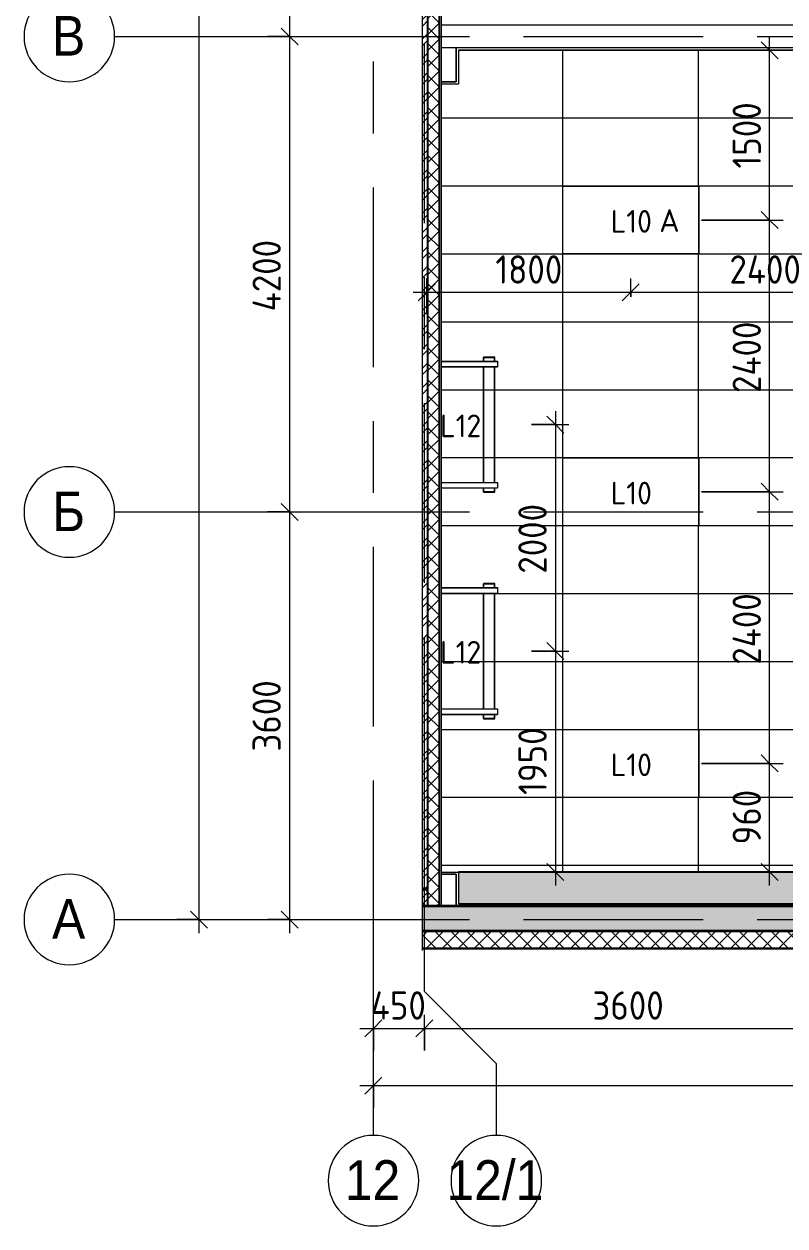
# Model space of a CAD drawing. Header units: millimetres. Extents: x 35224 to 234359, y -8553 to 29000.
# Drawn here: x 35224 to 41944, y -2706 to 7910 of the extents above; entities that cross this region are included whole.
import ezdxf

# ---------------------------------------------------------------- set-up
doc = ezdxf.new("R2010")
doc.units = ezdxf.units.MM
doc.linetypes.add('Осевая', pattern=[3175, 635, -476.25, 1587.5, -476.25])
for name, color, linetype, lineweight in [('A-ANNO-DIMS', 7, 'Continuous', 9), ('A-ANNO-DIMS-100', 7, 'Continuous', 9), ('A-CLNG-PATT', 7, 'Continuous', 9), ('A-DETL-GENF', 7, 'Continuous', 9), ('A-WALL', 7, 'Continuous', 9), ('E-LITE-EQPM-IDEN', 7, 'Continuous', 9), ('I-WALL', 7, 'Continuous', 9), ('S-COLS', 7, 'Continuous', 9), ('Оси', 7, 'Continuous', 9), ('Оси-1', 7, 'Continuous', 20), ('Оси-2', 7, 'Осевая', 9)]:
    doc.layers.add(name, color=color, linetype=linetype, lineweight=lineweight)
for name, color, linetype, lineweight, true_color in [('A-ANNO-NOTE', 1, 'Continuous', 9, 0xff0000), ('A-CLNG-1', 7, 'Continuous', 9, 0xc0c0c0), ('A-WALL-1', 7, 'Continuous', 25, 0x3c3c3c), ('A-WALL-3', 7, 'Continuous', 35, 0x3c3c3c), ('A-WALL-FNSH-1', 7, 'Continuous', 13, 0x3c3c3c), ('A-WALL-FNSH-2', 7, 'Continuous', 9, 0x3c3c3c), ('E-LITE-EQPM-1', 1, 'Continuous', 9, 0xff0000), ('G-ANNO-TEXT-1', 1, 'Continuous', 9, 0xff0000)]:
    doc.layers.add(name, color=color, linetype=linetype, lineweight=lineweight, true_color=true_color)
doc.layers.add('A-CLNG-PATT-1', color=7, linetype='Continuous', lineweight=9, transparency=1)
doc.styles.add('Arial', font='arial.ttf', dxfattribs={"width": 0.9, "height": 350})
doc.styles.add('GOST Common', font='GOST_Common.ttf', dxfattribs={"height": 200})
doc.styles.add('ISOCPEUR', font='isocpeur.ttf', dxfattribs={"width": 0.9, "height": 250})
doc.styles.add('ISOCPEUR_1', font='isocpeur.ttf', dxfattribs={"height": 200})
doc.dimstyles.new('ISO-2_5_0_9К_БОЛЬШОЙ', dxfattribs={"dimscale": 304.8, "dimtxt": 248.995294, "dimasz": 0.492126, "dimexe": 0.393701, "dimexo": 0.984252, "dimgap": 0, "dimtad": 1, "dimdec": 0, "dimrnd": 10, "dimzin": 0, "dimdsep": 46, "dimtxsty": 'ISOCPEUR', "dimblk1": 'OBLIQUE', "dimblk2": 'OBLIQUE', "dimsah": 1, "dimcen": 0.09, "dimdle": 0.393701, "dimazin": 0, "dimtfac": 1, "dimtdec": 4, "dimtix": 1, "dimtmove": 0, "dimatfit": 3, "dimfxl": 1, "dimtvp": 1, "dimtolj": 1, "dimtzin": 0, "dimarcsym": 2})
doc.dimstyles.new('ISO-2_5_0_9К_БОЛЬШОЙ_2', dxfattribs={"dimscale": 304.8, "dimtxt": 248.995294, "dimasz": 0.492126, "dimexe": 0.393701, "dimexo": 0.984252, "dimgap": 0, "dimtad": 1, "dimdec": 0, "dimrnd": 10, "dimzin": 0, "dimdsep": 46, "dimtxsty": 'ISOCPEUR', "dimblk1": 'OBLIQUE', "dimblk2": 'OBLIQUE', "dimsah": 1, "dimcen": 0.09, "dimdle": 0.393701, "dimazin": 0, "dimtfac": 1, "dimtdec": 4, "dimtix": 1, "dimtmove": 2, "dimatfit": 3, "dimfxl": 1, "dimtvp": 1, "dimtolj": 1, "dimtzin": 0, "dimarcsym": 2})
pattern_1 = [(45, (0, 0), (-70.71068, 70.71068), []), (135, (0, 0), (-70.71068, -70.71068), [])]

# ---------------------------------------------------------------- blocks, each defined once
blk = doc.blocks.new('BSC_Колонна _Прямоугольная - 500х500-23286270-План расстановки осветительного оборудования 3 этажа в осях 12-23')
at = {"layer": 'S-COLS'}
for p, q in [((250, 50), (250, -250)), ((250, -250), (120, -250))]:
    blk.add_line(p, q, dxfattribs=at)
blk = doc.blocks.new('BSC_Колонна _Прямоугольная - 500х500-V4-План расстановки осветительного оборудования 3 этажа в осях 12-23')
at = {"layer": 'S-COLS'}
for p, q in [((120, 250), (250, 250)), ((250, 250), (250, -30))]:
    blk.add_line(p, q, dxfattribs=at)
blk = doc.blocks.new('E220 IP40 _школа доски 1195-100 IP40 аналог 1-36_ - V1-E0-00270-60000-4001839 _ V2-A0-PR00-00_2_0017_25 _Призма стандарт_-V49-План расстановки осветительного оборудования 3 этажа в осях 12-23')
at = {"layer": 'E-LITE-EQPM-1'}
for p, q in [((38910, 4932), (39406, 4932)), ((38910, 4930), (39406, 4930)), ((38910, 4884), (39406, 4884)), ((39381, 4969), (39281, 4969)), ((39281, 4969), (39281, 4932)), ((39379, 4966), (39283, 4966)), ((39283, 4966), (39283, 4932)), ((39283, 4932), (39283, 4966)), ((39283, 4966), (39379, 4966)), ((39379, 4932), (39379, 4966)), ((39379, 4966), (39379, 4932)), ((39381, 4932), (39381, 4969)), ((39406, 4932), (39406, 4930)), ((39406, 4930), (39406, 4884)), ((39406, 4884), (39406, 4882)), ((38910, 4882), (39406, 4882)), ((39281, 4882), (39281, 3862)), ((39283, 4882), (39283, 3862)), ((39283, 3862), (39283, 4882)), ((39379, 3862), (39379, 4882)), ((39379, 4882), (39379, 3862)), ((39381, 3862), (39381, 4882)), ((38910, 3862), (39406, 3862)), ((38910, 3860), (39406, 3860)), ((39406, 3862), (39406, 3860)), ((39406, 3860), (39406, 3814)), ((38910, 3814), (39406, 3814)), ((38910, 3812), (39406, 3812)), ((39281, 3812), (39281, 3774)), ((39281, 3774), (39381, 3774)), ((39283, 3812), (39283, 3777)), ((39283, 3777), (39283, 3812)), ((39283, 3777), (39379, 3777)), ((39379, 3777), (39283, 3777)), ((39379, 3777), (39379, 3812)), ((39379, 3812), (39379, 3777)), ((39381, 3774), (39381, 3812)), ((39406, 3814), (39406, 3812))]:
    blk.add_line(p, q, dxfattribs=at)
blk = doc.blocks.new('DET_L_Линия разрыва - М100-30654842-План расстановки осветительного оборудования 3 этажа в осях 12-23')
at = {"layer": 'A-DETL-GENF'}
blk.add_line((24072, 0), (12340, 0), dxfattribs=at)
blk = doc.blocks.new('Ось сетки - D8-29747960-План расстановки осветительного оборудования 3 этажа в осях 12-23')
at = {"layer": 'Оси-1'}
for start, end in [(360, 180), (180, 360)]:
    blk.add_arc((0, 0), 4, start, end, dxfattribs=at)
blk = doc.blocks.new('DIMBLOCK62-План расстановки осветительного оборудования 3 этажа в осях 12-23')
at = {"layer": 'A-ANNO-DIMS-100', "lineweight": 20}
for p, q in [((37569, 10500), (37494, 10575)), ((37569, 10500), (37644, 10425)), ((37569, 7800), (37494, 7875)), ((37569, 7800), (37644, 7725))]:
    blk.add_line(p, q, dxfattribs=at)
at = {"layer": 'A-ANNO-DIMS-100'}
for p, q in [((37375, 10500), (37689, 10500)), ((37569, 10500), (37375, 10500)), ((37569, 10500), (37569, 7800)), ((37375, 7800), (37689, 7800)), ((37569, 7800), (37375, 7800))]:
    blk.add_line(p, q, dxfattribs=at)
at = {"layer": 'A-ANNO-DIMS-100', "color": 0, "insert": (37242, 8834), "char_height": 250, "width": 758.48, "attachment_point": 1, "rotation": 90, "line_spacing_factor": 1.149209, "style": 'ISOCPEUR'}
blk.add_mtext('2700', dxfattribs=at)
blk = doc.blocks.new('_Oblique')
at = {"color": 0, "linetype": 'ByBlock', "lineweight": -2}
blk.add_line((-0.5, -0.5), (0.5, 0.5), dxfattribs=at)
blk = doc.blocks.new('DIMBLOCK63-План расстановки осветительного оборудования 3 этажа в осях 12-23')
at = {"layer": 'A-ANNO-DIMS-100', "lineweight": 20}
for p, q in [((37569, 7800), (37494, 7875)), ((37569, 7800), (37644, 7725)), ((37569, 3600), (37494, 3675)), ((37569, 3600), (37644, 3525))]:
    blk.add_line(p, q, dxfattribs=at)
at = {"layer": 'A-ANNO-DIMS-100'}
for p, q in [((37375, 7800), (37689, 7800)), ((37569, 7800), (37375, 7800)), ((37569, 7800), (37569, 3600)), ((37375, 3600), (37689, 3600)), ((37569, 3600), (37375, 3600))]:
    blk.add_line(p, q, dxfattribs=at)
at = {"layer": 'A-ANNO-DIMS-100', "color": 0, "insert": (37242, 5372), "char_height": 250, "width": 787.21, "attachment_point": 1, "rotation": 90, "line_spacing_factor": 1.149209, "style": 'ISOCPEUR'}
blk.add_mtext('4200', dxfattribs=at)
blk = doc.blocks.new('DIMBLOCK64-План расстановки осветительного оборудования 3 этажа в осях 12-23')
at = {"layer": 'A-ANNO-DIMS-100', "lineweight": 20}
for p, q in [((37569, 3600), (37494, 3675)), ((37569, 3600), (37644, 3525)), ((37569, 0), (37494, 75)), ((37569, 0), (37644, -75))]:
    blk.add_line(p, q, dxfattribs=at)
at = {"layer": 'A-ANNO-DIMS-100'}
for p, q in [((37375, 3600), (37689, 3600)), ((37569, 3600), (37375, 3600)), ((37569, 3600), (37569, -120)), ((37375, 0), (37689, 0)), ((37569, 0), (37375, 0))]:
    blk.add_line(p, q, dxfattribs=at)
at = {"layer": 'A-ANNO-DIMS-100', "color": 0, "insert": (37242, 1484), "char_height": 250, "width": 758.48, "attachment_point": 1, "rotation": 90, "line_spacing_factor": 1.149209, "style": 'ISOCPEUR'}
blk.add_mtext('3600', dxfattribs=at)
blk = doc.blocks.new('DIMBLOCK65-План расстановки осветительного оборудования 3 этажа в осях 12-23')
at = {"layer": 'A-ANNO-DIMS-100', "lineweight": 20}
for p, q in [((36769, 27000), (36694, 27075)), ((36769, 27000), (36844, 26925)), ((36769, 0), (36694, 75)), ((36769, 0), (36844, -75))]:
    blk.add_line(p, q, dxfattribs=at)
at = {"layer": 'A-ANNO-DIMS-100'}
for p, q in [((36769, 27120), (36769, -120)), ((36575, 27000), (36889, 27000)), ((36769, 27000), (36575, 27000)), ((36575, 0), (36889, 0)), ((36769, 0), (36575, 0))]:
    blk.add_line(p, q, dxfattribs=at)
at = {"layer": 'A-ANNO-DIMS-100', "color": 0, "insert": (36442, 13795), "char_height": 250, "width": 948.1, "attachment_point": 1, "rotation": 90, "line_spacing_factor": 1.149209, "style": 'ISOCPEUR'}
blk.add_mtext('27000', dxfattribs=at)
blk = doc.blocks.new('DIMBLOCK66-План расстановки осветительного оборудования 3 этажа в осях 12-23')
at = {"layer": 'A-ANNO-DIMS-100'}
for p, q in [((38310, -1659), (38310, -1346)), ((84560, -1659), (84560, -1346)), ((38190, -1466), (84680, -1466)), ((38310, -1466), (38310, -1659)), ((84560, -1466), (84560, -1659))]:
    blk.add_line(p, q, dxfattribs=at)
at = {"layer": 'A-ANNO-DIMS-100', "lineweight": 20}
for p, q in [((38310, -1466), (38235, -1541)), ((38310, -1466), (38385, -1391)), ((84560, -1466), (84485, -1541)), ((84560, -1466), (84635, -1391))]:
    blk.add_line(p, q, dxfattribs=at)
at = {"layer": 'A-ANNO-DIMS-100', "color": 0, "insert": (61028, -1139), "char_height": 250, "width": 976.83, "attachment_point": 1, "line_spacing_factor": 1.149209, "style": 'ISOCPEUR'}
blk.add_mtext('46250', dxfattribs=at)
blk = doc.blocks.new('DIMBLOCK67-План расстановки осветительного оборудования 3 этажа в осях 12-23')
at = {"layer": 'A-ANNO-DIMS-100'}
for p, q in [((38310, -1155), (38310, -841)), ((38760, -1155), (38760, -841)), ((38190, -961), (38760, -961)), ((38310, -961), (38310, -1155)), ((38760, -961), (38760, -1155))]:
    blk.add_line(p, q, dxfattribs=at)
at = {"layer": 'A-ANNO-DIMS-100', "lineweight": 20}
for p, q in [((38310, -961), (38385, -886)), ((38760, -961), (38835, -886)), ((38310, -961), (38235, -1036)), ((38760, -961), (38685, -1036))]:
    blk.add_line(p, q, dxfattribs=at)
at = {"layer": 'A-ANNO-DIMS-100', "color": 0, "insert": (38286, -634), "char_height": 250, "width": 597.59, "attachment_point": 1, "line_spacing_factor": 1.149209, "style": 'ISOCPEUR'}
blk.add_mtext('450', dxfattribs=at)
blk = doc.blocks.new('DIMBLOCK68-План расстановки осветительного оборудования 3 этажа в осях 12-23')
at = {"layer": 'A-ANNO-DIMS-100'}
for p, q in [((38760, -1155), (38760, -841)), ((42360, -1155), (42360, -841)), ((38760, -961), (42360, -961)), ((38760, -961), (38760, -1155)), ((42360, -961), (42360, -1155))]:
    blk.add_line(p, q, dxfattribs=at)
at = {"layer": 'A-ANNO-DIMS-100', "lineweight": 20}
for p, q in [((38760, -961), (38835, -886)), ((42360, -961), (42435, -886)), ((38760, -961), (38685, -1036)), ((42360, -961), (42285, -1036))]:
    blk.add_line(p, q, dxfattribs=at)
at = {"layer": 'A-ANNO-DIMS-100', "color": 0, "insert": (40244, -634), "char_height": 250, "width": 758.48, "attachment_point": 1, "line_spacing_factor": 1.149209, "style": 'ISOCPEUR'}
blk.add_mtext('3600', dxfattribs=at)
blk = doc.blocks.new('DIMBLOCK89-План расстановки осветительного оборудования 3 этажа в осях 12-23')
at = {"layer": 'A-ANNO-DIMS-100'}
for p, q in [((38781, 5347), (38781, 5661)), ((40582, 5500), (40582, 5661)), ((38661, 5541), (40582, 5541)), ((38781, 5541), (38781, 5347)), ((40582, 5541), (40582, 5500))]:
    blk.add_line(p, q, dxfattribs=at)
at = {"layer": 'A-ANNO-DIMS-100', "lineweight": 20}
for p, q in [((38781, 5541), (38706, 5466)), ((38781, 5541), (38856, 5616)), ((40582, 5541), (40507, 5466)), ((40582, 5541), (40657, 5616))]:
    blk.add_line(p, q, dxfattribs=at)
at = {"layer": 'A-ANNO-DIMS-100', "color": 0, "insert": (39387, 5867), "char_height": 250, "width": 706.76, "attachment_point": 1, "line_spacing_factor": 1.149209, "style": 'ISOCPEUR'}
blk.add_mtext('1800', dxfattribs=at)
blk = doc.blocks.new('DIMBLOCK90-План расстановки осветительного оборудования 3 этажа в осях 12-23')
at = {"layer": 'A-ANNO-DIMS-100'}
for p, q in [((40582, 5500), (40582, 5661)), ((42982, 5500), (42982, 5661)), ((40582, 5541), (42982, 5541)), ((40582, 5541), (40582, 5500)), ((42982, 5541), (42982, 5500))]:
    blk.add_line(p, q, dxfattribs=at)
at = {"layer": 'A-ANNO-DIMS-100', "lineweight": 20}
for p, q in [((40582, 5541), (40507, 5466)), ((40582, 5541), (40657, 5616)), ((42982, 5541), (42907, 5466)), ((42982, 5541), (43057, 5616))]:
    blk.add_line(p, q, dxfattribs=at)
at = {"layer": 'A-ANNO-DIMS-100', "color": 0, "insert": (41454, 5867), "char_height": 250, "width": 787.21, "attachment_point": 1, "line_spacing_factor": 1.149209, "style": 'ISOCPEUR'}
blk.add_mtext('2400', dxfattribs=at)
blk = doc.blocks.new('DIMBLOCK93-План расстановки осветительного оборудования 3 этажа в осях 12-23')
at = {"layer": 'A-ANNO-DIMS-100', "lineweight": 20}
for p, q in [((41809, 1379), (41734, 1454)), ((41809, 1379), (41884, 1304)), ((41809, 421), (41734, 496)), ((41809, 421), (41884, 346))]:
    blk.add_line(p, q, dxfattribs=at)
at = {"layer": 'A-ANNO-DIMS-100'}
for p, q in [((41208, 1379), (41929, 1379)), ((41809, 1379), (41208, 1379)), ((41809, 301), (41809, 1379)), ((42507, 421), (41689, 421)), ((41809, 421), (42507, 421))]:
    blk.add_line(p, q, dxfattribs=at)
at = {"layer": 'A-ANNO-DIMS-100', "color": 0, "insert": (41482, 663), "char_height": 250, "width": 568.86, "attachment_point": 1, "rotation": 90, "line_spacing_factor": 1.149209, "style": 'ISOCPEUR'}
blk.add_mtext('960', dxfattribs=at)
blk = doc.blocks.new('DIMBLOCK94-План расстановки осветительного оборудования 3 этажа в осях 12-23')
at = {"layer": 'A-ANNO-DIMS-100', "lineweight": 20}
for p, q in [((41809, 3779), (41734, 3854)), ((41809, 3779), (41884, 3704)), ((41809, 1379), (41734, 1454)), ((41809, 1379), (41884, 1304))]:
    blk.add_line(p, q, dxfattribs=at)
at = {"layer": 'A-ANNO-DIMS-100'}
for p, q in [((41208, 3779), (41929, 3779)), ((41809, 3779), (41208, 3779)), ((41809, 1379), (41809, 3779)), ((41208, 1379), (41929, 1379)), ((41809, 1379), (41208, 1379))]:
    blk.add_line(p, q, dxfattribs=at)
at = {"layer": 'A-ANNO-DIMS-100', "color": 0, "insert": (41482, 2251), "char_height": 250, "width": 787.21, "attachment_point": 1, "rotation": 90, "line_spacing_factor": 1.149209, "style": 'ISOCPEUR'}
blk.add_mtext('2400', dxfattribs=at)
blk = doc.blocks.new('DIMBLOCK95-План расстановки осветительного оборудования 3 этажа в осях 12-23')
at = {"layer": 'A-ANNO-DIMS-100'}
for p, q in [((41208, 6179), (41929, 6179)), ((41809, 6179), (41208, 6179)), ((41809, 3779), (41809, 6179)), ((41208, 3779), (41929, 3779)), ((41809, 3779), (41208, 3779))]:
    blk.add_line(p, q, dxfattribs=at)
at = {"layer": 'A-ANNO-DIMS-100', "lineweight": 20}
for p, q in [((41809, 6179), (41734, 6254)), ((41809, 6179), (41884, 6104)), ((41809, 3779), (41734, 3854)), ((41809, 3779), (41884, 3704))]:
    blk.add_line(p, q, dxfattribs=at)
at = {"layer": 'A-ANNO-DIMS-100', "color": 0, "insert": (41482, 4651), "char_height": 250, "width": 787.21, "attachment_point": 1, "rotation": 90, "line_spacing_factor": 1.149209, "style": 'ISOCPEUR'}
blk.add_mtext('2400', dxfattribs=at)
blk = doc.blocks.new('DIMBLOCK96-План расстановки осветительного оборудования 3 этажа в осях 12-23')
at = {"layer": 'A-ANNO-DIMS-100', "lineweight": 20}
for p, q in [((41809, 7679), (41734, 7754)), ((41809, 7679), (41884, 7604)), ((41809, 6179), (41734, 6254)), ((41809, 6179), (41884, 6104))]:
    blk.add_line(p, q, dxfattribs=at)
at = {"layer": 'A-ANNO-DIMS-100'}
for p, q in [((41809, 6179), (41809, 7799)), ((42003, 7679), (41689, 7679)), ((41809, 7679), (42003, 7679)), ((41208, 6179), (41929, 6179)), ((41809, 6179), (41208, 6179))]:
    blk.add_line(p, q, dxfattribs=at)
at = {"layer": 'A-ANNO-DIMS-100', "color": 0, "insert": (41482, 6634), "char_height": 250, "width": 706.76, "attachment_point": 1, "rotation": 90, "line_spacing_factor": 1.149209, "style": 'ISOCPEUR'}
blk.add_mtext('1500', dxfattribs=at)
blk = doc.blocks.new('DIMBLOCK97-План расстановки осветительного оборудования 3 этажа в осях 12-23')
at = {"layer": 'A-ANNO-DIMS-100'}
for p, q in [((39917, 4492), (39917, 2372)), ((39706, 4372), (40037, 4372)), ((39917, 4372), (39706, 4372)), ((39706, 2372), (40037, 2372)), ((39917, 2372), (39706, 2372))]:
    blk.add_line(p, q, dxfattribs=at)
at = {"layer": 'A-ANNO-DIMS-100', "lineweight": 20}
for p, q in [((39917, 4372), (39842, 4447)), ((39917, 4372), (39992, 4297)), ((39917, 2372), (39842, 2447)), ((39917, 2372), (39992, 2297))]:
    blk.add_line(p, q, dxfattribs=at)
at = {"layer": 'A-ANNO-DIMS-100', "color": 0, "insert": (39590, 3055), "char_height": 250, "width": 758.48, "attachment_point": 1, "rotation": 90, "line_spacing_factor": 1.149209, "style": 'ISOCPEUR'}
blk.add_mtext('2000', dxfattribs=at)
blk = doc.blocks.new('DIMBLOCK98-План расстановки осветительного оборудования 3 этажа в осях 12-23')
at = {"layer": 'A-ANNO-DIMS-100', "lineweight": 20}
for p, q in [((39917, 2372), (39842, 2447)), ((39917, 2372), (39992, 2297)), ((39917, 420), (39842, 495)), ((39917, 420), (39992, 345))]:
    blk.add_line(p, q, dxfattribs=at)
at = {"layer": 'A-ANNO-DIMS-100'}
for p, q in [((39706, 2372), (40037, 2372)), ((39917, 2372), (39706, 2372)), ((39917, 2372), (39917, 300)), ((39723, 420), (40037, 420)), ((39917, 420), (39723, 420))]:
    blk.add_line(p, q, dxfattribs=at)
at = {"layer": 'A-ANNO-DIMS-100', "color": 0, "insert": (39590, 1101), "char_height": 250, "width": 706.76, "attachment_point": 1, "rotation": 90, "line_spacing_factor": 1.149209, "style": 'ISOCPEUR'}
blk.add_mtext('1950', dxfattribs=at)

msp = doc.modelspace()

# ---------------------------------------------------------------- hatches: boundary and pattern name
at = {"layer": 'A-CLNG-PATT'}
h = msp.add_hatch(dxfattribs=at)
h.set_pattern_fill('FP_47', color=256, style=0, pattern_type=2)
h.set_pattern_definition([(180, (38781, 5879.5), (-7e-14, -600), []), (270, (38781, 5879.5), (1200, 7e-14), [])])
h.paths.add_polyline_path([(47051.6, 420), (47389, 420), (47389, 7049), (46209, 7049), (46209, 7659), (44211, 7659), (44211, 7049), (42889, 7049), (42889, 7679), (39061, 7679), (39061, 7379), (38910, 7379), (38910, 420), (44143.9, 420)])
h.paths.add_polyline_path([(44782.1, 1078.9), (44782.1, 1678.9), (45982.1, 1678.9), (45982.1, 1078.9)])
h.paths.add_polyline_path([(42690.1, 1078.9), (42382.1, 1078.9), (42382.1, 1678.9), (43582.1, 1678.9), (43582.1, 1078.9)])
h.paths.add_polyline_path([(39982.1, 1078.9), (39982.1, 1678.9), (41182.1, 1678.9), (41182.1, 1078.9)])
h.paths.add_polyline_path([(44782.1, 3478.9), (44782.1, 4078.9), (45982.1, 4078.9), (45982.1, 3478.9)])
h.paths.add_polyline_path([(42382.1, 3478.9), (42382.1, 4078.9), (43582.1, 4078.9), (43582.1, 3478.9)])
h.paths.add_polyline_path([(41182.1, 3478.9), (39982.1, 3478.9), (39982.1, 4078.9), (41182.1, 4078.9)])
h.paths.add_polyline_path([(44782.1, 5878.9), (44782.1, 6478.9), (45982.1, 6478.9), (45982.1, 5878.9)])
h.paths.add_polyline_path([(42382.1, 5878.9), (42382.1, 6478.9), (43582.1, 6478.9), (43582.1, 5878.9)])
h.paths.add_polyline_path([(41182.1, 5878.9), (39982.1, 5878.9), (39982.1, 6478.9), (41182.1, 6478.9)])
at = {"layer": 'A-CLNG-PATT-1'}
h = msp.add_hatch(color=256, dxfattribs=at)
h.paths.add_polyline_path([(43582.1, 141), (47389, 141), (47387.9, 421), (43431, 420), (43431, 141)])
h.paths.add_polyline_path([(39782.4, 141), (42890, 141), (42889, 421), (39061, 420), (39061, 141)])
at = {"layer": 'A-WALL'}
h = msp.add_hatch(dxfattribs=at)
h.set_pattern_fill('FP_3', color=256, style=0, pattern_type=2)
h.set_pattern_definition(pattern_1)
h.paths.add_polyline_path([(56501.5, -250), (56627.1, -250), (56627.1, -100), (38742.7, -100), (38742.7, -250), (55774.6, -250)])
at = {"layer": 'I-WALL'}
h = msp.add_hatch(dxfattribs=at)
h.set_pattern_fill('FP_5', color=256, style=0, pattern_type=2)
h.set_pattern_definition([(45, (0, 0), (-85.5366, 85.5366), []), (45, (57.02, 0), (-85.5366, 85.5366), [])])
h.paths.add_polyline_path([(38742.7, 120), (38790, 120), (38790, 11783.5), (38540, 11658.5), (38540, 11561.2), (38742.7, 11459.9), (38742.7, 159.2)])
h.paths.add_polyline_path([(38790, 12036.2), (38790, 14980), (38742.7, 14980), (38743, 12059.7)])
h.paths.add_polyline_path([(38790, 15200), (38790, 15350), (38742.7, 15350), (38742.7, 15200)])
h = msp.add_hatch(dxfattribs=at)
h.set_pattern_fill('FP_3', color=256, style=0, pattern_type=2)
h.set_pattern_definition(pattern_1)
h.paths.add_polyline_path([(38790, 120), (38890, 120), (38890, 11833.5), (38790, 11783.5), (38790, 159.2)])
h.paths.add_polyline_path([(38890, 11986.2), (38890, 15350), (38790, 15350), (38790, 12036.2), (38868.8, 11996.8)])
h = msp.add_hatch(dxfattribs=at)
h.set_pattern_fill('FP_3', color=256, style=0, pattern_type=2)
h.set_pattern_definition(pattern_1)
h.paths.add_polyline_path([(75480, 120), (75480, 270), (75343, 270), (75343, 120)])
h.paths.add_polyline_path([(38742.7, 120), (38790, 120), (38790, 270), (38742.7, 270), (38742.7, 159.2)])
h = msp.add_hatch(dxfattribs=at)
h.set_pattern_fill('FP_1', color=256, style=0, pattern_type=2)
h.set_pattern_definition([(45, (0, 0), (-57.02463, 57.02463), []), (45, (57.025, 0), (-57.02463, 57.02463), [100.806, -20.161, 3.353, -16.808])])
h.paths.add_polyline_path([(74674.5, -100), (75700, -100), (75700, 120), (38742.7, 120), (38742.7, -100), (73220.6, -100)])

# ---------------------------------------------------------------- linework, layer by layer
at = {"layer": 'A-ANNO-NOTE'}
for p, q in [((39982.3, 5878.6), (39982.3, 6478.6)), ((39982.3, 6478.6), (41182.3, 6478.6)), ((41182.3, 6478.6), (41182.3, 5878.6)), ((41182.3, 5878.6), (39982.3, 5878.6)), ((39982.3, 3478.6), (39982.3, 4078.6)), ((39982.3, 4078.6), (41182.3, 4078.6)), ((41182.3, 4078.6), (41182.3, 3478.6)), ((41182.3, 3478.6), (39982.3, 3478.6)), ((39982.3, 1078.6), (39982.3, 1678.6)), ((39982.3, 1678.6), (41182.3, 1678.6)), ((41182.3, 1678.6), (41182.3, 1078.6)), ((41182.3, 1078.6), (39982.3, 1078.6))]:
    msp.add_line(p, q, dxfattribs=at)
at = {"layer": 'A-CLNG-1'}
for p, q in [((39061, 7679), (39061, 7379)), ((39061, 7379), (38910, 7379)), ((39982.1, 5878.9), (39982.1, 6478.9)), ((39982.1, 6478.9), (41182.1, 6478.9)), ((41182.1, 6478.9), (41182.1, 5878.9)), ((41182.1, 5878.9), (39982.1, 5878.9)), ((39982.1, 3478.9), (39982.1, 4078.9)), ((39982.1, 4078.9), (41182.1, 4078.9)), ((41182.1, 4078.9), (41182.1, 3478.9)), ((41182.1, 3478.9), (39982.1, 3478.9)), ((39982.1, 1078.9), (39982.1, 1678.9)), ((39982.1, 1678.9), (41182.1, 1678.9)), ((41182.1, 1678.9), (41182.1, 1078.9)), ((41182.1, 1078.9), (39982.1, 1078.9)), ((39060, 420), (42890, 420)), ((42890, 421), (39061, 421)), ((39061, 420), (39061, 141))]:
    msp.add_line(p, q, dxfattribs=at)
at = {"layer": 'A-WALL'}
msp.add_line((38742.7, -250), (75850, -250), dxfattribs=at)
at = {"layer": 'A-WALL-1'}
for p, q in [((38890, 11833.5), (38890, 120)), ((38790, 120), (38790, 11783.5)), ((38790, 270), (38742.7, 270))]:
    msp.add_line(p, q, dxfattribs=at)
at = {"layer": 'A-WALL-3'}
for p, q in [((38742.7, 120), (75700, 120)), ((38742.7, -100), (75700, -100))]:
    msp.add_line(p, q, dxfattribs=at)
at = {"layer": 'A-WALL-FNSH-1'}
for p, q in [((38910, 120), (38910, 11843.5)), ((38790, 275), (38742.7, 275)), ((38742.7, -253), (75853, -253))]:
    msp.add_line(p, q, dxfattribs=at)
at = {"layer": 'A-WALL-FNSH-2'}
for p, q in [((38790, 277), (38742.7, 277)), ((38742.7, -258), (75858, -258))]:
    msp.add_line(p, q, dxfattribs=at)
at = {"layer": 'I-WALL'}
for p, q in [((61410, 7900), (38910, 7900)), ((42990, 7700), (38910, 7700)), ((39040, 7400), (39040, 7700)), ((39060, 7680), (39060, 7380)), ((39060, 7680), (42890, 7680)), ((39061, 7680), (39061, 7679)), ((42889, 7679), (39061, 7679)), ((38910, 7400), (39040, 7400)), ((39060, 7380), (38910, 7380)), ((38910, 420), (39060, 420)), ((39040, 400), (38910, 400)), ((39040, 120), (39040, 400)), ((39060, 420), (39060, 141)), ((39060, 141), (42890, 141)), ((39060, 140), (42890, 140)), ((39061, 141), (39061, 140)), ((41140, 140), (41140, 141)), ((41780, 140), (41780, 141))]:
    msp.add_line(p, q, dxfattribs=at)
at = {"layer": 'Оси'}
for p, q in [((36024.2, 7800), (38524.2, 7800)), ((36024.2, 3600), (38524.2, 3600)), ((38760, -636.3), (38760, 1863.7)), ((38310, -1906.3), (38310, 593.7)), ((36024.2, 0), (38524.2, 0)), ((38760, -636.3), (39395, -1271.3)), ((39395, -1271.3), (39395, -1906.3))]:
    msp.add_line(p, q, dxfattribs=at)
at = {"layer": 'Оси-2'}
for p, q in [((38760, 1863.7), (38760, 24850)), ((38310, 593.7), (38310, 21277.7)), ((38524.2, 7800), (82250, 7800)), ((38524.2, 3600), (82250, 3600)), ((38524.2, 0), (82250, 0))]:
    msp.add_line(p, q, dxfattribs=at)

# ---------------------------------------------------------------- block references
at = {"layer": 'A-DETL-GENF', "rotation": 270.0000000000003}
msp.add_blockref('DET_L_Линия разрыва - М100-30654842-План расстановки осветительного оборудования 3 этажа в осях 12-23', (38742.7, 23799.7), dxfattribs=at)
at = {"layer": 'E-LITE-EQPM-1'}
for p in [(0, 0), (0, -2000)]:
    msp.add_blockref('E220 IP40 _школа доски 1195-100 IP40 аналог 1-36_ - V1-E0-00270-60000-4001839 _ V2-A0-PR00-00_2_0017_25 _Призма стандарт_-V49-План расстановки осветительного оборудования 3 этажа в осях 12-23', p, dxfattribs=at)
at = {"layer": 'S-COLS'}
for name, p in [('BSC_Колонна _Прямоугольная - 500х500-23286270-План расстановки осветительного оборудования 3 этажа в осях 12-23', (38790, 7650)), ('BSC_Колонна _Прямоугольная - 500х500-V4-План расстановки осветительного оборудования 3 этажа в осях 12-23', (38790, 150))]:
    msp.add_blockref(name, p, dxfattribs=at)
at = {"layer": 'Оси-1', "xscale": 99.99999999999993, "yscale": 99.99999999999993, "zscale": 99.99999999999993, "rotation": 269.9999999999994}
for p in [(35624.2, 7800), (35624.2, 3600), (35624.2, 0)]:
    msp.add_blockref('Ось сетки - D8-29747960-План расстановки осветительного оборудования 3 этажа в осях 12-23', p, dxfattribs=at)
at = {"layer": 'Оси-1', "xscale": 99.99999999999993, "yscale": 99.99999999999993, "zscale": 99.99999999999993}
for p in [(38310, -2306.3), (39395, -2306.3)]:
    msp.add_blockref('Ось сетки - D8-29747960-План расстановки осветительного оборудования 3 этажа в осях 12-23', p, dxfattribs=at)

# ---------------------------------------------------------------- texts
at = {"layer": 'E-LITE-EQPM-IDEN', "char_height": 200, "width": 472.996, "attachment_point": 1, "style": 'GOST Common'}
for s, insert in [('L10', (40405.9, 6267)), ('L12', (38898.9, 4460.8)), ('L10', (40405.9, 3867)), ('L12', (38898.9, 2460.8)), ('L10', (40405.9, 1467))]:
    msp.add_mtext(s, dxfattribs=dict(at, insert=insert))
at = {"layer": 'G-ANNO-TEXT-1', "insert": (40834.2, 6273.8), "char_height": 200, "width": 224.472, "attachment_point": 1, "style": 'ISOCPEUR_1'}
msp.add_mtext('\\fISOCPEUR|b0|i0|c204|p34|;А', dxfattribs=at)
at = {"layer": 'Оси', "char_height": 350, "attachment_point": 1, "style": 'Arial'}
for s, insert, width in [('\\fArial|b0|i0|c204|p34|;\\W.9;В', (35471.4, 7981), 360.759), ('\\fArial|b0|i0|c204|p34|;\\W.9;Б', (35474.5, 3781), 353.544), ('\\fArial|b0|i0|c204|p34|;\\W.9;А', (35471.4, 181), 360.759), ('12', (38057.4, -2125.6), 606.076), ('12/1', (38954.7, -2125.6), 1060.633)]:
    msp.add_mtext(s, dxfattribs=dict(at, insert=insert, width=width))

# ---------------------------------------------------------------- dimensions: what is measured, and where the dimension line sits
at = {"layer": 'A-ANNO-DIMS'}
dim = msp.add_linear_dim(base=(36769.1, 0), p1=(36875.1, 27000), p2=(36875.1, 0), angle=90, dimstyle='ISO-2_5_0_9К_БОЛЬШОЙ_2', override={"dimpost": '<>', "dimfxl": 26999.999823}, dxfattribs=at)
dim.commit()
dim.dimension.update_dxf_attribs({"geometry": 'DIMBLOCK65-План расстановки осветительного оборудования 3 этажа в осях 12-23', "text_midpoint": (36609.1, 14269.3), "dimtype": 160, "text_rotation": 90})
for base, p1, p2, override, picture, middle in [((37569.1, 7800), (37675.1, 10500), (37675.1, 7800), {"dimpost": '<>', "dimfxl": 2700}, 'DIMBLOCK62-План расстановки осветительного оборудования 3 этажа в осях 12-23', (37444.1, 9150)), ((37569.1, 3600), (37675.1, 7800), (37675.1, 3600), {"dimpost": '<>', "dimfxl": 4200}, 'DIMBLOCK63-План расстановки осветительного оборудования 3 этажа в осях 12-23', (37444.1, 5700)), ((41808.7, 7679), (40907.7, 6178.6), (41702.6, 7679), {"dimpost": '<>', "dimfxl": 1697.981226}, 'DIMBLOCK96-План расстановки осветительного оборудования 3 этажа в осях 12-23', (41683.7, 6928.8)), ((41808.7, 6178.6), (40907.7, 3778.6), (40907.7, 6178.6), {"dimpost": '<>', "dimfxl": 2400}, 'DIMBLOCK95-План расстановки осветительного оборудования 3 этажа в осях 12-23', (41683.7, 4978.6)), ((39917, 2371.5), (39406, 4371.5), (39406, 2371.5), {"dimpost": '<>', "dimfxl": 2000}, 'DIMBLOCK97-План расстановки осветительного оборудования 3 этажа в осях 12-23', (39792, 3371.5)), ((41808.7, 3778.6), (40907.7, 1378.6), (40907.7, 3778.6), {"dimpost": '<>', "dimfxl": 2400}, 'DIMBLOCK94-План расстановки осветительного оборудования 3 этажа в осях 12-23', (41683.7, 2578.6)), ((37569.1, 0), (37675.1, 3600), (37675.1, 0), {"dimpost": '<>', "dimfxl": 3600}, 'DIMBLOCK64-План расстановки осветительного оборудования 3 этажа в осях 12-23', (37444.1, 1800)), ((39917.04837, 420), (39405.9999, 2371.50001), (40023.11439, 420), {"dimpost": '<>', "dimfxl": 2046.749267}, 'DIMBLOCK98-План расстановки осветительного оборудования 3 этажа в осях 12-23', (39792.04837, 1395.75)), ((41808.7, 1378.6), (42807, 421), (40907.7, 1378.6), {"dimpost": '<>', "dimfxl": 2127.07363}, 'DIMBLOCK93-План расстановки осветительного оборудования 3 этажа в осях 12-23', (41683.7, 899.8))]:
    dim = msp.add_linear_dim(base=base, p1=p1, p2=p2, angle=90, dimstyle='ISO-2_5_0_9К_БОЛЬШОЙ', override=override, dxfattribs=at)
    dim.commit()
    dim.dimension.update_dxf_attribs({"geometry": picture, "text_midpoint": middle})
for base, p1, p2, override, picture, middle in [((40582.3, 5540.6), (38781, 5646.7), (40582.3, 5800.3), {"dimpost": '<>', "dimfxl": 1807.830573}, 'DIMBLOCK89-План расстановки осветительного оборудования 3 этажа в осях 12-23', (39681.6, 5665.6)), ((42982.3, 5540.6), (40582.3, 5800.3), (42982.3, 5800.3), {"dimpost": '<>', "dimfxl": 2400}, 'DIMBLOCK90-План расстановки осветительного оборудования 3 этажа в осях 12-23', (41782.3, 5665.6)), ((38760, -960.7), (38310, -854.7), (38760, -854.7), {"dimpost": '<>', "dimfxl": 450}, 'DIMBLOCK67-План расстановки осветительного оборудования 3 этажа в осях 12-23', (38535, -835.7)), ((42360, -960.7), (38760, -854.7), (42360, -854.7), {"dimpost": '<>', "dimfxl": 3600}, 'DIMBLOCK68-План расстановки осветительного оборудования 3 этажа в осях 12-23', (40560, -835.7)), ((84560, -1465.5), (38310, -1359.4), (84560, -1359.4), {"dimpost": '<>', "dimfxl": 46250}, 'DIMBLOCK66-План расстановки осветительного оборудования 3 этажа в осях 12-23', (61435, -1340.5))]:
    dim = msp.add_linear_dim(base=base, p1=p1, p2=p2, dimstyle='ISO-2_5_0_9К_БОЛЬШОЙ', override=override, dxfattribs=at)
    dim.commit()
    dim.dimension.update_dxf_attribs({"geometry": picture, "text_midpoint": middle})

doc.saveas('drawing.dxf')
